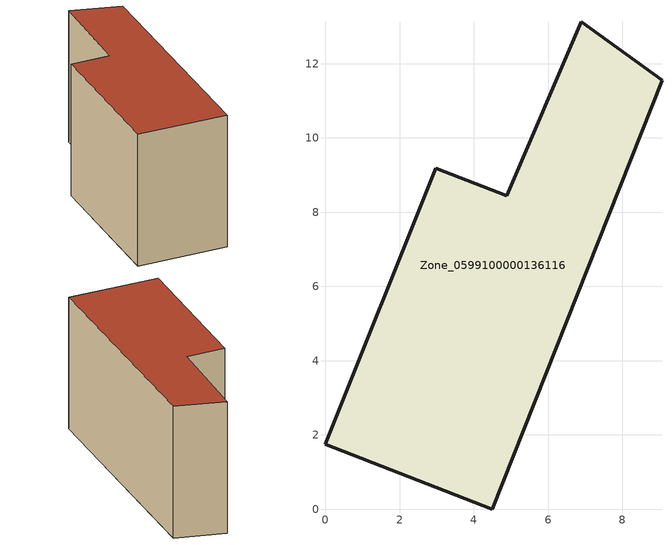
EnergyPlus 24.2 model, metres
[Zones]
Zone_0599100000136116
 floor ground (C_G): 4.49,0 0,1.75 2.97,9.18 4.88,8.44 6.89,13.13 9.06,11.56 z0
 wall outside (C_F): 0,1.75 4.49,0 9.06,11.56 6.89,13.13 4.88,8.44 2.97,9.18 0,1.75 z0:7.32
 roof outside (C_R): 2.97,9.18 0,1.75 4.49,0 9.06,11.56 6.89,13.13 4.88,8.44 z7.32
[BUILDING]
Pand.0599100000136116: North Axis=0; Terrain=City; Loads Convergence Tolerance Value=0.04; Temperature Convergence Tolerance Value=0.4; Solar Distribution=FullExterior; Maximum Number of Warmup Days=25; Minimum Number of Warmup Days=1
[Site:Location]
Rotterdam.The.Hague.AP_ZH_NLD Design_Conditions: Latitude=51.96; Longitude=4.45; Time Zone=1; Elevation=-4.5
[SITE:GROUNDTEMPERATURE:BUILDINGSURFACE]
18, 18, 18, 18, 18, 18, 18, 18, 18, 18, 18, 18
[MATERIAL] Thermal Absorptance=0.9; Solar Absorptance=0.7; Visible Absorptance=0.7
Name | Roughness | Thickness | Conductivity | Density | Specific Heat
G.TI.1946 | MediumSmooth | 0.15 | 1 | 540 | 1210
F.TI.1946 | Rough | 0.3 | 0.857143 | 1920 | 840
R.TI.1946 | MediumRough | 0.2 | 0.1 | 1500 | 1000
[CONSTRUCTION]
C_G: G.TI.1946
C_F: F.TI.1946
C_R: R.TI.1946
[ZONE]
Zone_0599100000136116: Type=1; Multiplier=1; Ceiling Height=Autocalculate; Volume=Autocalculate; Floor Area=autocalculate; Part of Total Floor Area=Yes
[ZONEINFILTRATION:DESIGNFLOWRATE]
Infil_Zone_0599100000136116: Zone or ZoneList or Space or SpaceList=Zone_0599100000136116; Schedule=AlwaysOn; Design Flow Rate Calculation Method=Flow/Area; Flow Rate per Floor Area=0.003; Constant Term Coefficient=1; Temperature Term Coefficient=0; Velocity Term Coefficient=0; Velocity Squared Term Coefficient=0
[HVACTEMPLATE:ZONE:IDEALLOADSAIRSYSTEM]
Zone_0599100000136116: Maximum Heating Supply Air Temperature=50; Minimum Cooling Supply Air Temperature=13; Maximum Heating Supply Air Humidity Ratio=0.0156; Minimum Cooling Supply Air Humidity Ratio=0.0077; Heating Limit=NoLimit; Cooling Limit=NoLimit; Dehumidification Control Type=ConstantSensibleHeatRatio; Cooling Sensible Heat Ratio=0.7; Dehumidification Setpoint=60; Humidification Control Type=None; Humidification Setpoint=30; Outdoor Air Method=None; Outdoor Air Flow Rate per Person=0.00944; Outdoor Air Flow Rate per Zone Floor Area=0; Outdoor Air Flow Rate per Zone=0; Demand Controlled Ventilation Type=None; Outdoor Air Economizer Type=NoEconomizer; Heat Recovery Type=None; Sensible Heat Recovery Effectiveness=0.7; Latent Heat Recovery Effectiveness=0.65
[ZONECONTROL:THERMOSTAT]
ThermostatControl_Zone_0599100000136116: Zone or ZoneList=Zone_0599100000136116; Control Type Schedule=DualSetpointControlType; Control 1=Thermostat_Zone_0599100000136116; Temperature Difference Between Cutout And Setpoint=0
[THERMOSTATSETPOINT:DUALSETPOINT]
Thermostat_Zone_0599100000136116: Heating Setpoint Temperature Schedule=HeatingSetpoint_Zone_0599100000136116; Cooling Setpoint Temperature Schedule=CoolingSetpoint_Zone_0599100000136116
[SCHEDULE:COMPACT]
HeatingSetpoint_Zone_0599100000136116: Through: 12/31, For: AllDays, Until: 24:00, 21
CoolingSetpoint_Zone_0599100000136116: Through: 12/31, For: AllDays, Until: 24:00, 24
DualSetpointControlType: Through: 12/31, For: AllDays, Until: 24:00, 4
AlwaysOn: Through: 12/31, For: AllDays, Until: 24:00, 1
